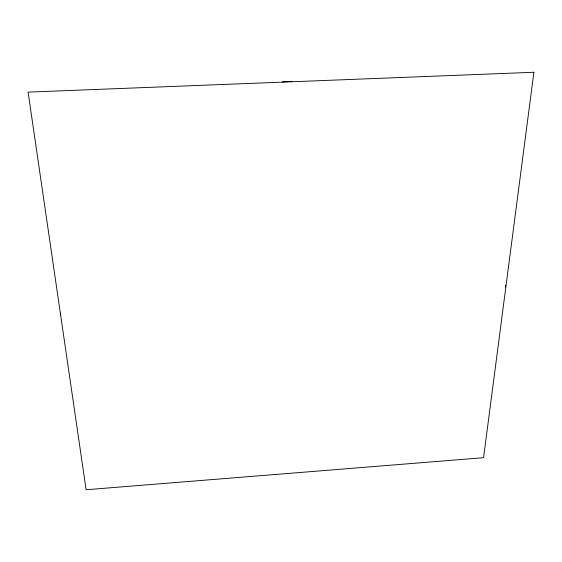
<?xml version="1.0" encoding="UTF-8"?>
<svg xmlns="http://www.w3.org/2000/svg" width="562" height="562" viewBox="0 0 562 562"><rect width="100%" height="100%" fill="white"/><g stroke="black" fill="none" stroke-linecap="round" stroke-linejoin="round"><path stroke-width="0.84" d="M505.73 285.37A225.488 194.417 -13.1 0 1 505.512 287.098M60.745 314.839A225.488 194.417 -13.1 0 1 60.506 313.139M282.433 81.876A225.488 194.417 -13.1 0 1 292.036 81.483M533.9 72.259L483.559 457.693L86.112 489.741L28.1 92.126L533.9 72.259"/></g></svg>
